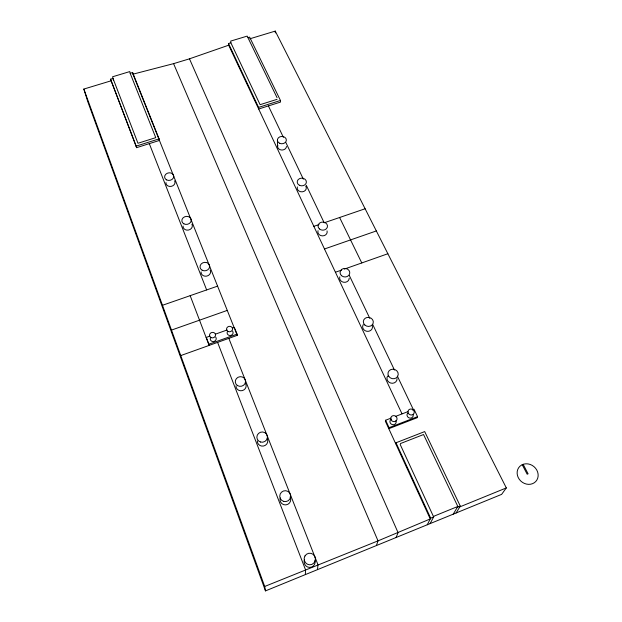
<?xml version="1.0" encoding="UTF-8"?>
<svg xmlns="http://www.w3.org/2000/svg" width="622" height="622" viewBox="0 0 622 622"><rect width="100%" height="100%" fill="white"/><g stroke="black" fill="none" stroke-linecap="round" stroke-linejoin="round"><path stroke-width="0.93" d="M305.355 574.604L305.534 569.806L217.599 342.38M317.5 569.635L317.974 564.737L228.834 338.36M391.028 418.139L385.632 420.215L385.376 421.249L430.268 518.935L378.02 540.868L264.7 586.468L265.477 590.9L501.62 494.373L506.324 487.92L275.258 31.1L249.741 38.828M385.632 420.215L389.061 427.679L388.797 428.69L417.214 417.696L417.556 416.654L414.034 409.276L412.293 409.952M395.716 443.75L396.004 442.778L424.694 431.582L460.28 506.083L456.105 512.979M376.411 545.556L378.02 540.868L173.569 63.646L132.991 74.174L132.603 72.517L130.161 73.256L129.765 71.584L112.559 76.786L113.499 80.324M396.082 537.517L398.088 532.681L189.477 58.826L173.569 63.646M427.236 524.781L430.673 518.157L433.651 516.944L400.21 444.512L400.514 443.533L423.551 434.529L457.823 506.463L453.236 514.153M430.136 523.592L434.07 516.151L457.823 506.463M457.341 507.28L460.28 506.083M459.79 506.899L506.324 487.92M389.061 427.679L417.556 416.654M395.522 416.413L407.939 411.624M190.169 295.668L209.14 345.412L208.891 344.215L237.06 334.131L234.37 327.397L232.558 328.043M180.753 355.582L237.223 335.351L237.06 334.131M206.551 338.617L206.294 337.404L209.917 336.113M215.352 334.177L227.123 329.979M171.478 330.088L227.271 310.401M335.429 272.242L341.602 270.065M344.238 269.132L387.871 253.737M189.477 58.826L228.678 45.204L228.515 43.509L230.871 42.794L230.715 41.083L247.175 36.115L277.054 97.677M162.466 305.293L217.583 286.136M324.49 248.979L376.341 230.949M313.838 226.322L319.008 224.558M365.122 208.759L324.179 222.785L306.281 185.286M130.161 73.256L155.757 137.649L137.96 143.27L113.002 78.442L110.545 79.188L136.187 146.108L159.092 138.861L132.603 72.517M280.46 100.469L280.499 102.094L258.674 109.005L258.581 107.388L280.46 100.469L249.632 37.118L248.069 37.592M110.545 79.188L136.591 147.663L159.434 140.432L159.092 138.861M277.109 99.31L260.105 104.683L230.871 42.794M265.477 590.9L87.686 101.378L83.846 89.063L110.988 80.844M523.156 464.346L528.094 473.832L527.168 474.213L522.231 464.72M339.604 217.498L361.786 262.943M268.401 105.927L283.383 137.322M285.879 142.555L303.365 179.183M349.346 275.515L369.826 318.41M372.749 324.536L394.48 370.067M397.404 376.193L413.28 409.455M228.515 43.509L258.581 107.388M228.678 45.204L401.991 413.809M396.004 442.778L430.673 518.157M132.991 74.174L234.541 328.626L234.37 327.397M234.883 329.473L237.223 335.351M149.303 143.635L206.652 289.938M206.294 337.404L208.891 344.215M83.846 89.063L264.7 586.468M136.187 146.108L136.591 147.663M277.396 140.004L277.599 146.294M275.258 31.1L275.313 32.943M232.558 331.137A2.986 2.713 -10.3 0 1 232.2 334.636A2.986 2.713 -10.3 0 1 228.391 335.033A2.986 2.713 -10.3 0 1 227.419 331.682M215.71 337.155A3.001 2.729 -13 0 1 215.321 340.677A3.001 2.729 -13 0 1 211.488 341.074A3.001 2.729 -13 0 1 210.555 337.699M395.911 420.635A3.164 2.962 24.4 0 1 393.158 424.74A3.164 2.962 24.4 0 1 390.126 420.542M390.515 419.873A3.164 2.962 24.4 0 1 391.075 419.329M413.21 414.804A3.164 2.939 25.4 0 1 409.447 418.015A3.164 2.939 25.4 0 1 407.573 413.296M315.043 560.336A5.746 5.575 81.9 0 1 309.523 567.412A5.746 5.575 81.9 0 1 304.282 560.018M290.14 496.939A5.411 5.388 -37.3 0 1 285.91 504.885A5.411 5.388 -37.3 0 1 280.211 497.958M245.612 383.688A5.1 4.774 -12.2 0 1 242.121 390.647A5.1 4.774 -12.2 0 1 235.995 385.842M267.211 438.634A5.248 5.069 -13.7 0 1 263.697 445.997A5.248 5.069 -13.7 0 1 257.329 440.905M174.611 180.846A4.556 3.771 -10.1 0 1 171.268 186.359A4.556 3.771 -10.1 0 1 165.981 182.557M210.135 269.987A4.797 4.199 -10.2 0 1 206.737 276.114A4.797 4.199 -10.2 0 1 201.069 271.884M191.903 224.239A4.673 3.981 -10.2 0 1 188.528 230.047A4.673 3.981 -10.2 0 1 183.062 226.043M327.048 230.894A4.673 4.035 2.4 0 1 322.46 235.878A4.673 4.035 2.4 0 1 318.029 230.692M397.093 378.635A5.124 4.719 18.1 0 1 390.803 383.082A5.124 4.719 18.1 0 1 387.56 376.015M372.306 325.827A4.953 4.478 10.4 0 1 366.949 331.324A4.953 4.478 10.4 0 1 363.256 324.528M349.222 278.174A4.805 4.253 5.5 0 1 343.779 282.271A4.805 4.253 5.5 0 1 339.791 276.852M305.744 186.18A4.548 3.825 0.2 0 1 302.238 191.825A4.548 3.825 0.2 0 1 297.394 186.927M286.47 146.473A4.44 3.639 -1.3 0 1 281.307 149.988A4.44 3.639 -1.3 0 1 277.793 145.354M522.682 464.502L521.516 465.077A11.002 9.758 39.5 0 0 522.48 482.384A11.002 9.758 39.5 0 0 538.131 476.055A11.002 9.758 39.5 0 0 523.926 464.098L522.682 464.502M228.258 331.573A3.009 2.729 -10.1 0 0 232.535 328.743A3.009 2.729 -10.1 0 0 227.831 326.861A3.009 2.729 -10.1 0 0 228.258 331.573M211.216 337.653A3.024 2.745 -12.8 0 0 215.531 334.807A3.024 2.745 -12.8 0 0 210.835 332.91A3.024 2.745 -12.8 0 0 211.216 337.653M391.02 419.741A3.196 2.986 24 0 0 396.471 420.503A3.196 2.986 24 0 0 394.2 415.636A3.196 2.986 24 0 0 391.02 419.741M408.257 413.101A3.196 2.954 25 0 0 413.7 413.855A3.196 2.954 25 0 0 411.391 409.027A3.196 2.954 25 0 0 408.257 413.101M304.959 555.944A5.808 5.645 81.5 0 0 309.67 564.792A5.808 5.645 81.5 0 0 314.732 556.231A5.808 5.645 81.5 0 0 304.959 555.944M283.655 501.386A5.474 5.45 -28.1 0 0 290.552 494.879A5.474 5.45 -28.1 0 0 281.478 492.196A5.474 5.45 -28.1 0 0 283.655 501.386M237.612 385.64A5.163 4.821 -12 0 0 245.566 381.628A5.163 4.821 -12 0 0 238.086 377.266A5.163 4.821 -12 0 0 237.612 385.64M260.564 442.024A5.31 5.124 -13.1 0 0 267.328 435.905A5.31 5.124 -13.1 0 0 258.558 433.386A5.31 5.124 -13.1 0 0 260.564 442.024M166.556 179.875A4.603 3.794 -10 0 0 173.756 176.695A4.603 3.794 -10 0 0 167.264 173.258A4.603 3.794 -10 0 0 166.556 179.875M202.142 270.212A4.852 4.237 -10.1 0 0 209.661 266.683A4.852 4.237 -10.1 0 0 202.733 262.849A4.852 4.237 -10.1 0 0 202.142 270.212M183.871 223.834A4.719 4.004 -10.1 0 0 191.234 220.491A4.719 4.004 -10.1 0 0 184.524 216.86A4.719 4.004 -10.1 0 0 183.871 223.834M319.405 228.927A4.727 4.059 2.3 0 0 327.327 227.263A4.727 4.059 2.3 0 0 321.613 222.171A4.727 4.059 2.3 0 0 319.405 228.927M388.703 376.271A5.186 4.758 17.7 0 0 397.613 376.473A5.186 4.758 17.7 0 0 392.972 369.173A5.186 4.758 17.7 0 0 388.703 376.271M364.834 325.018A5.007 4.517 10.3 0 0 373.169 323.176A5.007 4.517 10.3 0 0 366.98 317.484A5.007 4.517 10.3 0 0 364.834 325.018M341.494 275.647A4.859 4.284 5.5 0 0 349.618 273.898A4.859 4.284 5.5 0 0 343.671 268.517A4.859 4.284 5.5 0 0 341.494 275.647M299.407 185.278A4.595 3.856 0.2 0 0 306.389 182.075A4.595 3.856 0.2 0 0 299.586 178.607A4.595 3.856 0.2 0 0 299.407 185.278M279.511 143.231A4.478 3.662 -1.3 0 0 286.353 140.183A4.478 3.662 -1.3 0 0 279.76 136.887A4.478 3.662 -1.3 0 0 279.511 143.231"/></g></svg>
